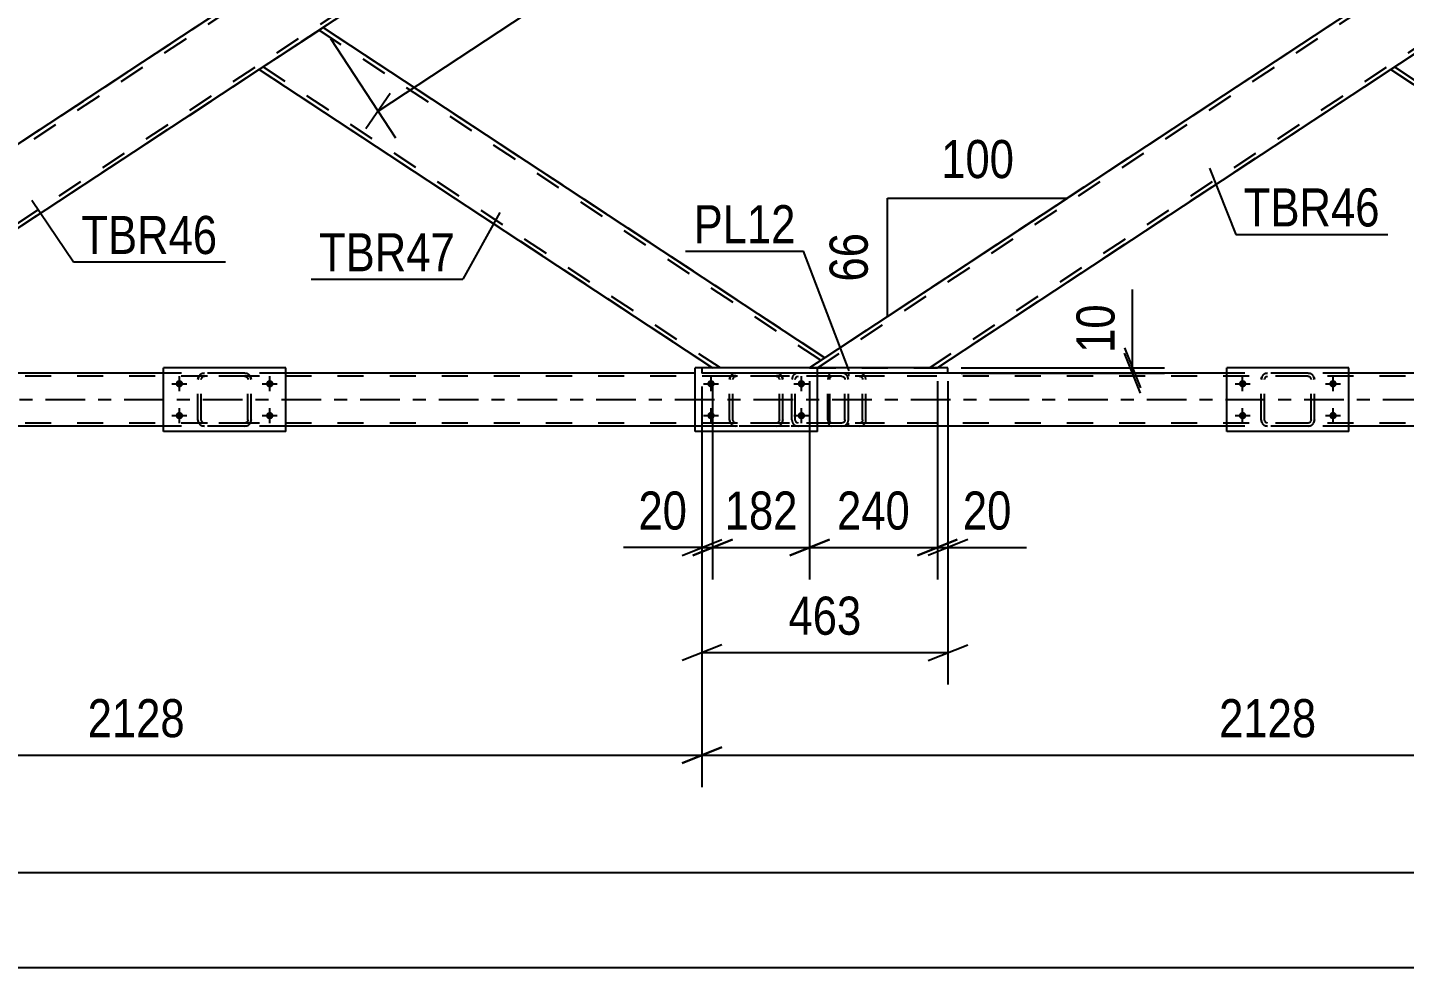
# Model space of a CAD drawing. Header units: millimetres. Extents: x -851 to 338, y -786 to 55.
# Drawn here: x -658.3 to -554.7, y -100.6 to -29.9 of the extents above; entities that cross this region are included whole.
import ezdxf

# ---------------------------------------------------------------- set-up
doc = ezdxf.new("R2010")
doc.units = ezdxf.units.MM
doc.linetypes.add('DXK_LINE_DOT2', pattern=[3.9198, 1.9599, -1.9599])
doc.linetypes.add('DXK_LINE_DOT3', pattern=[5.9187, 2.979, -0.9799, 0.9799, -0.9799])
doc.styles.add('Arial Narrow', font='ARIALN.TTF', dxfattribs={"height": 0.2})

# ---------------------------------------------------------------- blocks, each defined once
blk = doc.blocks.new('Part-232933133-4925 - 4785')
at = {"color": 7, "linetype": 'DXK_LINE_DOT2'}
for p, q in [((-597.92, -55.93), (-598.01, -56.03)), ((-597.82, -55.89), (-597.92, -55.93)), ((-590.15, -55.89), (-597.82, -55.89)), ((-596.54, -55.89), (-596.54, -56.13)), ((-595.53, -55.93), (-595.73, -55.89)), ((-598.07, -56.19), (-598.09, -56.37)), ((-598.09, -59.41), (-598.09, -56.37)), ((-598.01, -56.03), (-598.07, -56.19)), ((-597.95, -56.37), (-597.94, -56.28)), ((-597.95, -59.41), (-597.95, -56.37)), ((-597.94, -56.28), (-597.91, -56.2)), ((-597.91, -56.2), (-597.87, -56.15)), ((-597.87, -56.15), (-597.82, -56.13)), ((-590.15, -56.13), (-597.82, -56.13)), ((-595.73, -56.13), (-595.63, -56.15)), ((-595.63, -56.15), (-595.55, -56.2)), ((-595.55, -56.2), (-595.49, -56.28)), ((-595.49, -56.28), (-595.48, -56.37)), ((-595.48, -59.41), (-595.48, -56.37)), ((-595.26, -56.2), (-595.26, -56.19)), ((-595.22, -56.37), (-595.26, -56.2)), ((-595.22, -59.41), (-595.22, -56.37)), ((-598.09, -59.41), (-598.07, -59.6)), ((-598.07, -59.6), (-598.01, -59.75)), ((-598.01, -59.75), (-597.92, -59.86)), ((-597.94, -59.51), (-597.95, -59.41)), ((-597.91, -59.58), (-597.94, -59.51)), ((-597.92, -59.86), (-597.82, -59.89)), ((-597.87, -59.64), (-597.91, -59.58)), ((-597.82, -59.65), (-597.87, -59.64)), ((-590.15, -59.65), (-597.82, -59.65)), ((-590.15, -59.89), (-597.82, -59.89)), ((-596.54, -59.89), (-596.54, -59.65)), ((-595.63, -59.64), (-595.73, -59.65)), ((-595.73, -59.89), (-595.53, -59.86)), ((-595.55, -59.58), (-595.63, -59.64)), ((-595.49, -59.51), (-595.55, -59.58)), ((-595.48, -59.41), (-595.49, -59.51)), ((-595.26, -59.6), (-595.24, -59.51)), ((-595.24, -59.51), (-595.22, -59.41))]:
    blk.add_line(p, q, dxfattribs=at)
for centre, start, end in [((-595.71, -56.39), 23.8492, 68.8057), ((-595.71, -59.4), 291.1943, 336.1508)]:
    blk.add_arc(centre, 0.492, start, end, dxfattribs=at)
blk = doc.blocks.new('Part-232933133-4877 - 4785')
at = {"color": 7, "linetype": 'DXK_LINE_DOT2'}
for p, q in [((-608.28, -5.29), (-684.6, -55.49)), ((-684.01, -55.49), (-607.7, -5.29)), ((-684.01, -55.49), (-607.7, -5.29)), ((-675.57, -55.49), (-599.25, -5.29)), ((-675.57, -55.49), (-599.25, -5.29)), ((-598.67, -5.29), (-674.99, -55.49)), ((-598.67, -5.29), (-608.28, -5.29)), ((-598.67, -5.29), (-598.67, -5.29)), ((-640.87, -26.73), (-645.68, -29.89)), ((-636.07, -29.89), (-640.87, -33.05)), ((-683.44, -54.73), (-684.6, -55.49)), ((-684.6, -55.49), (-684.6, -55.49)), ((-684.6, -55.49), (-674.99, -55.49))]:
    blk.add_line(p, q, dxfattribs=at)
at = {"color": 2, "linetype": 'Continuous'}
for p, q in [((-608.28, -5.29), (-640.87, -26.73)), ((-598.67, -5.29), (-636.07, -29.89)), ((-645.68, -29.89), (-683.44, -54.73)), ((-640.87, -33.05), (-674.99, -55.49))]:
    blk.add_line(p, q, dxfattribs=at)
blk = doc.blocks.new('Part-232933133-4932 - 4785')
at = {"color": 7, "linetype": 'DXK_LINE_DOT2'}
for p, q in [((-597.05, -55.89), (-606.8, -55.89)), ((-600.29, -55.89), (-600.48, -55.93)), ((-596.86, -55.93), (-597.05, -55.89)), ((-597.05, -56.13), (-606.8, -56.13)), ((-600.76, -56.2), (-600.8, -56.37)), ((-600.8, -59.41), (-600.8, -56.37)), ((-600.76, -56.19), (-600.76, -56.2)), ((-600.54, -56.37), (-600.52, -56.28)), ((-600.54, -59.41), (-600.54, -56.37)), ((-600.52, -56.28), (-600.47, -56.2)), ((-600.47, -56.2), (-600.39, -56.15)), ((-600.39, -56.15), (-600.29, -56.13)), ((-597.05, -56.13), (-596.96, -56.15)), ((-596.96, -56.15), (-596.87, -56.2)), ((-596.87, -56.2), (-596.82, -56.28)), ((-596.82, -56.28), (-596.8, -56.37)), ((-596.8, -59.41), (-596.8, -56.37)), ((-596.58, -56.2), (-596.58, -56.19)), ((-596.54, -56.37), (-596.58, -56.2)), ((-596.54, -59.41), (-596.54, -56.37)), ((-597.05, -59.65), (-606.8, -59.65)), ((-597.05, -59.89), (-606.8, -59.89)), ((-600.8, -59.41), (-600.78, -59.51)), ((-600.78, -59.51), (-600.76, -59.6)), ((-600.52, -59.51), (-600.54, -59.41)), ((-600.47, -59.58), (-600.52, -59.51)), ((-600.48, -59.86), (-600.29, -59.89)), ((-600.39, -59.64), (-600.47, -59.58)), ((-600.29, -59.65), (-600.39, -59.64)), ((-596.96, -59.64), (-597.05, -59.65)), ((-597.05, -59.89), (-596.86, -59.86)), ((-596.87, -59.58), (-596.96, -59.64)), ((-596.82, -59.51), (-596.87, -59.58)), ((-596.8, -59.41), (-596.82, -59.51)), ((-596.58, -59.6), (-596.56, -59.51)), ((-596.56, -59.51), (-596.54, -59.41))]:
    blk.add_line(p, q, dxfattribs=at)
for centre, start, end in [((-600.31, -56.39), 110.7583, 155.68), ((-597.03, -56.39), 24.32, 69.2417), ((-600.31, -59.39), 204.32, 249.2417), ((-597.03, -59.39), 290.7583, 335.68)]:
    blk.add_arc(centre, 0.496, start, end, dxfattribs=at)
blk = doc.blocks.new('Part-232933133-4872 - 4785')
at = {"color": 2, "linetype": 'Continuous'}
for p, q in [((-550.94, -29.89), (-551.52, -30.28)), ((-550.94, -29.89), (-513.17, -54.73)), ((-550.94, -29.89), (-550.94, -29.89)), ((-551.52, -30.28), (-555.74, -33.05)), ((-555.74, -33.05), (-555.74, -33.05)), ((-555.74, -33.05), (-521.63, -55.49)), ((-513.17, -54.73), (-514.33, -55.49))]:
    blk.add_line(p, q, dxfattribs=at)
at = {"color": 7, "linetype": 'DXK_LINE_DOT2'}
for p, q in [((-550.94, -29.89), (-513.17, -54.73)), ((-551.23, -30.09), (-551.23, -30.09)), ((-551.23, -30.09), (-513.46, -54.93)), ((-551.23, -30.09), (-513.46, -54.93)), ((-555.74, -33.05), (-521.63, -55.49)), ((-555.74, -33.05), (-555.74, -33.05)), ((-555.45, -32.86), (-555.43, -32.85)), ((-555.45, -32.86), (-555.45, -32.86)), ((-555.45, -32.86), (-521.04, -55.49)), ((-555.45, -32.86), (-521.04, -55.49)), ((-555.16, -32.67), (-555.16, -32.67)), ((-555.16, -32.67), (-555.16, -32.67)), ((-514.33, -55.49), (-521.63, -55.49))]:
    blk.add_line(p, q, dxfattribs=at)
blk = doc.blocks.new('Part-232933133-4862 - 4785')
at = {"color": 7, "linetype": 'DXK_LINE_DOT2'}
for p, q in [((-523.15, -5.29), (-599.46, -55.49)), ((-598.88, -55.49), (-522.56, -5.29)), ((-598.88, -55.49), (-522.56, -5.29)), ((-590.44, -55.49), (-514.12, -5.29)), ((-590.44, -55.49), (-514.12, -5.29)), ((-513.54, -5.29), (-589.85, -55.49)), ((-513.54, -5.29), (-523.15, -5.29)), ((-513.54, -5.29), (-513.54, -5.29)), ((-555.74, -26.73), (-560.54, -29.89)), ((-550.94, -29.89), (-555.74, -33.05)), ((-598.31, -54.73), (-599.46, -55.49)), ((-599.46, -55.49), (-599.46, -55.49)), ((-599.46, -55.49), (-589.85, -55.49))]:
    blk.add_line(p, q, dxfattribs=at)
at = {"color": 2, "linetype": 'Continuous'}
for p, q in [((-523.15, -5.29), (-555.74, -26.73)), ((-513.54, -5.29), (-550.94, -29.89)), ((-560.54, -29.89), (-598.31, -54.73)), ((-555.74, -33.05), (-589.85, -55.49))]:
    blk.add_line(p, q, dxfattribs=at)
blk = doc.blocks.new('Part-232933133-4882 - 4785')
at = {"color": 2, "linetype": 'Continuous'}
for p, q in [((-636.07, -29.89), (-636.65, -30.28)), ((-636.07, -29.89), (-598.31, -54.73)), ((-636.07, -29.89), (-636.07, -29.89)), ((-636.65, -30.28), (-640.87, -33.05)), ((-640.87, -33.05), (-640.87, -33.05)), ((-640.87, -33.05), (-606.76, -55.49)), ((-598.31, -54.73), (-599.46, -55.49))]:
    blk.add_line(p, q, dxfattribs=at)
at = {"color": 7, "linetype": 'DXK_LINE_DOT2'}
for p, q in [((-636.07, -29.89), (-598.31, -54.73)), ((-636.36, -30.09), (-636.36, -30.09)), ((-636.36, -30.09), (-598.6, -54.93)), ((-636.36, -30.09), (-598.6, -54.93)), ((-640.87, -33.05), (-606.76, -55.49)), ((-640.87, -33.05), (-640.87, -33.05)), ((-640.58, -32.86), (-640.56, -32.85)), ((-640.58, -32.86), (-640.58, -32.86)), ((-640.58, -32.86), (-606.18, -55.49)), ((-640.58, -32.86), (-606.18, -55.49)), ((-640.29, -32.67), (-640.29, -32.67)), ((-640.29, -32.67), (-640.29, -32.67)), ((-599.46, -55.49), (-606.76, -55.49))]:
    blk.add_line(p, q, dxfattribs=at)
blk = doc.blocks.new('Part-232933133-59289 - 4785')
at = {"color": 2, "linetype": 'Continuous'}
for p, q in [((-638.88, -55.49), (-648.08, -55.49)), ((-648.08, -60.29), (-648.08, -55.49)), ((-638.88, -60.29), (-638.88, -55.49)), ((-638.88, -60.29), (-648.08, -60.29))]:
    blk.add_line(p, q, dxfattribs=at)
blk = doc.blocks.new('Part-232933133-5089 - 4785')
at = {"color": 7, "linetype": 'DXK_LINE_DOT2'}
for p, q in [((-607.56, -55.49), (-607.56, -55.89)), ((-598.88, -55.49), (-607.56, -55.49)), ((-598.88, -55.89), (-607.56, -55.89))]:
    blk.add_line(p, q, dxfattribs=at)
at = {"color": 2, "linetype": 'Continuous'}
for p, q in [((-589.05, -55.49), (-598.88, -55.49)), ((-589.05, -55.89), (-598.88, -55.89)), ((-589.05, -55.89), (-589.05, -55.49))]:
    blk.add_line(p, q, dxfattribs=at)
blk = doc.blocks.new('Bolt-232933133-59356 - 4785')
at = {"linetype": 'Continuous'}
for points in [[(-566.88, -56.41, -1), (-566.88, -56.97, -1)], [(-560.08, -56.41, -1), (-560.08, -56.97, -1)], [(-566.88, -58.81, -1), (-566.88, -59.37, -1)], [(-560.08, -58.81, -1), (-560.08, -59.37, -1)]]:
    blk.add_hatch(color=1, dxfattribs=at).paths.add_polyline_path(points)
at = {"color": 1, "linetype": 'Continuous'}
for p, q in [((-567.44, -56.69), (-566.32, -56.69)), ((-566.88, -57.25), (-566.88, -56.13)), ((-560.64, -56.69), (-559.52, -56.69)), ((-560.08, -57.25), (-560.08, -56.13)), ((-566.88, -59.65), (-566.88, -58.53)), ((-560.08, -59.65), (-560.08, -58.53)), ((-567.44, -59.09), (-566.32, -59.09)), ((-560.64, -59.09), (-559.52, -59.09))]:
    blk.add_line(p, q, dxfattribs=at)
blk = doc.blocks.new('Part-232933133-5177 - 4785')
at = {"color": 2, "linetype": 'Continuous'}
for p, q in [((-648.08, -55.89), (-674.19, -55.89)), ((-608.08, -55.89), (-638.88, -55.89)), ((-568.08, -55.89), (-589.05, -55.89)), ((-528.08, -55.89), (-558.88, -55.89)), ((-648.08, -59.89), (-678.88, -59.89)), ((-608.08, -59.89), (-638.88, -59.89)), ((-568.08, -59.89), (-598.88, -59.89)), ((-528.08, -59.89), (-558.88, -59.89))]:
    blk.add_line(p, q, dxfattribs=at)
at = {"color": 7, "linetype": 'DXK_LINE_DOT2'}
for p, q in [((-638.88, -55.89), (-648.08, -55.89)), ((-589.05, -55.89), (-608.08, -55.89)), ((-558.88, -55.89), (-568.08, -55.89)), ((-150.88, -56.13), (-823.02, -56.13)), ((-150.88, -59.65), (-823.02, -59.65)), ((-638.88, -59.89), (-648.08, -59.89)), ((-598.88, -59.89), (-608.08, -59.89)), ((-558.88, -59.89), (-568.08, -59.89))]:
    blk.add_line(p, q, dxfattribs=at)
at = {"color": 7, "linetype": 'DXK_LINE_DOT3'}
blk.add_line((-150.88, -57.89), (-823.02, -57.89), dxfattribs=at)
blk = doc.blocks.new('Part-232933133-59280 - 4785')
at = {"color": 7, "linetype": 'DXK_LINE_DOT2'}
for p, q in [((-565.18, -55.93), (-565, -55.89)), ((-565, -55.89), (-565.18, -55.93)), ((-561.96, -55.89), (-565, -55.89)), ((-561.96, -55.89), (-561.78, -55.93)), ((-561.78, -55.93), (-561.96, -55.89)), ((-565.48, -56.37), (-565.44, -56.19)), ((-565.44, -56.19), (-565.48, -56.37)), ((-565.48, -59.41), (-565.48, -56.37)), ((-565.24, -56.37), (-565.22, -56.28)), ((-565.24, -59.41), (-565.24, -56.37)), ((-565.22, -56.28), (-565.17, -56.2)), ((-565.17, -56.2), (-565.09, -56.15)), ((-565.09, -56.15), (-565, -56.13)), ((-561.96, -56.13), (-565, -56.13)), ((-561.96, -56.13), (-561.87, -56.15)), ((-561.87, -56.15), (-561.79, -56.2)), ((-561.79, -56.2), (-561.74, -56.28)), ((-561.74, -56.28), (-561.72, -56.37)), ((-561.72, -59.41), (-561.72, -56.37)), ((-561.52, -56.19), (-561.48, -56.37)), ((-561.48, -56.37), (-561.52, -56.19)), ((-561.48, -59.41), (-561.48, -56.37)), ((-565.44, -59.6), (-565.48, -59.41)), ((-565.48, -59.41), (-565.44, -59.6)), ((-565.22, -59.51), (-565.24, -59.41)), ((-565.17, -59.58), (-565.22, -59.51)), ((-565, -59.89), (-565.18, -59.86)), ((-565.18, -59.86), (-565, -59.89)), ((-565.09, -59.64), (-565.17, -59.58)), ((-565, -59.65), (-565.09, -59.64)), ((-561.96, -59.65), (-565, -59.65)), ((-561.96, -59.89), (-565, -59.89)), ((-561.87, -59.64), (-561.96, -59.65)), ((-561.78, -59.86), (-561.96, -59.89)), ((-561.96, -59.89), (-561.78, -59.86)), ((-561.79, -59.58), (-561.87, -59.64)), ((-561.74, -59.51), (-561.79, -59.58)), ((-561.72, -59.41), (-561.74, -59.51)), ((-561.48, -59.41), (-561.52, -59.6)), ((-561.52, -59.6), (-561.48, -59.41))]:
    blk.add_line(p, q, dxfattribs=at)
at = {"color": 7, "linetype": 'DXK_LINE_DOT3'}
blk.add_line((-563.48, -57.89), (-563.48, -57.89), dxfattribs=at)
at = {"color": 7, "linetype": 'DXK_LINE_DOT2'}
for centre, start, end in [((-565, -56.37), 112.5, 157.5), ((-565, -56.37), 112.5, 157.5), ((-561.96, -56.37), 22.5, 67.5), ((-561.96, -56.37), 22.5, 67.5), ((-565, -59.41), 202.5, 247.5), ((-565, -59.41), 202.5, 247.5), ((-561.96, -59.41), 292.5, 337.5), ((-561.96, -59.41), 292.5, 337.5)]:
    blk.add_arc(centre, 0.48, start, end, dxfattribs=at)
blk = doc.blocks.new('Part-232933133-59281 - 4785')
at = {"color": 2, "linetype": 'Continuous'}
for p, q in [((-558.88, -55.49), (-568.08, -55.49)), ((-568.08, -60.29), (-568.08, -55.49)), ((-558.88, -60.29), (-558.88, -55.49)), ((-558.88, -60.29), (-568.08, -60.29))]:
    blk.add_line(p, q, dxfattribs=at)
blk = doc.blocks.new('Part-232933133-59284 - 4785')
at = {"color": 7, "linetype": 'DXK_LINE_DOT2'}
for p, q in [((-605.18, -55.93), (-605, -55.89)), ((-605, -55.89), (-605.18, -55.93)), ((-601.96, -55.89), (-605, -55.89)), ((-601.96, -55.89), (-601.78, -55.93)), ((-601.78, -55.93), (-601.96, -55.89)), ((-605.48, -56.37), (-605.44, -56.19)), ((-605.44, -56.19), (-605.48, -56.37)), ((-605.48, -59.41), (-605.48, -56.37)), ((-605.24, -56.37), (-605.22, -56.28)), ((-605.24, -59.41), (-605.24, -56.37)), ((-605.22, -56.28), (-605.17, -56.2)), ((-605.17, -56.2), (-605.09, -56.15)), ((-605.09, -56.15), (-605, -56.13)), ((-601.96, -56.13), (-605, -56.13)), ((-601.96, -56.13), (-601.87, -56.15)), ((-601.87, -56.15), (-601.79, -56.2)), ((-601.79, -56.2), (-601.74, -56.28)), ((-601.74, -56.28), (-601.72, -56.37)), ((-601.72, -59.41), (-601.72, -56.37)), ((-601.52, -56.19), (-601.48, -56.37)), ((-601.48, -56.37), (-601.52, -56.19)), ((-601.48, -59.41), (-601.48, -56.37)), ((-605.44, -59.6), (-605.48, -59.41)), ((-605.48, -59.41), (-605.44, -59.6)), ((-605.22, -59.51), (-605.24, -59.41)), ((-605.17, -59.58), (-605.22, -59.51)), ((-605, -59.89), (-605.18, -59.86)), ((-605.18, -59.86), (-605, -59.89)), ((-605.09, -59.64), (-605.17, -59.58)), ((-605, -59.65), (-605.09, -59.64)), ((-601.96, -59.65), (-605, -59.65)), ((-601.96, -59.89), (-605, -59.89)), ((-601.87, -59.64), (-601.96, -59.65)), ((-601.78, -59.86), (-601.96, -59.89)), ((-601.96, -59.89), (-601.78, -59.86)), ((-601.79, -59.58), (-601.87, -59.64)), ((-601.74, -59.51), (-601.79, -59.58)), ((-601.72, -59.41), (-601.74, -59.51)), ((-601.48, -59.41), (-601.52, -59.6)), ((-601.52, -59.6), (-601.48, -59.41))]:
    blk.add_line(p, q, dxfattribs=at)
at = {"color": 7, "linetype": 'DXK_LINE_DOT3'}
blk.add_line((-603.48, -57.89), (-603.48, -57.89), dxfattribs=at)
at = {"color": 7, "linetype": 'DXK_LINE_DOT2'}
for centre, start, end in [((-605, -56.37), 112.5, 157.5), ((-605, -56.37), 112.5, 157.5), ((-601.96, -56.37), 22.5, 67.5), ((-601.96, -56.37), 22.5, 67.5), ((-605, -59.41), 202.5, 247.5), ((-605, -59.41), 202.5, 247.5), ((-601.96, -59.41), 292.5, 337.5), ((-601.96, -59.41), 292.5, 337.5)]:
    blk.add_arc(centre, 0.48, start, end, dxfattribs=at)
blk = doc.blocks.new('Part-232933133-59285 - 4785')
at = {"color": 2, "linetype": 'Continuous'}
for p, q in [((-598.88, -55.49), (-608.08, -55.49)), ((-608.08, -60.29), (-608.08, -55.49)), ((-598.88, -60.29), (-598.88, -55.49)), ((-598.88, -60.29), (-608.08, -60.29))]:
    blk.add_line(p, q, dxfattribs=at)
blk = doc.blocks.new('Part-232933133-59288 - 4785')
at = {"color": 7, "linetype": 'DXK_LINE_DOT2'}
for p, q in [((-645.18, -55.93), (-645, -55.89)), ((-645, -55.89), (-645.18, -55.93)), ((-641.96, -55.89), (-645, -55.89)), ((-641.96, -55.89), (-641.78, -55.93)), ((-641.78, -55.93), (-641.96, -55.89)), ((-645.48, -56.37), (-645.44, -56.19)), ((-645.44, -56.19), (-645.48, -56.37)), ((-645.48, -59.41), (-645.48, -56.37)), ((-645.24, -56.37), (-645.22, -56.28)), ((-645.24, -59.41), (-645.24, -56.37)), ((-645.22, -56.28), (-645.17, -56.2)), ((-645.17, -56.2), (-645.09, -56.15)), ((-645.09, -56.15), (-645, -56.13)), ((-641.96, -56.13), (-645, -56.13)), ((-641.96, -56.13), (-641.87, -56.15)), ((-641.87, -56.15), (-641.79, -56.2)), ((-641.79, -56.2), (-641.74, -56.28)), ((-641.74, -56.28), (-641.72, -56.37)), ((-641.72, -59.41), (-641.72, -56.37)), ((-641.52, -56.19), (-641.48, -56.37)), ((-641.48, -56.37), (-641.52, -56.19)), ((-641.48, -59.41), (-641.48, -56.37)), ((-645.44, -59.6), (-645.48, -59.41)), ((-645.48, -59.41), (-645.44, -59.6)), ((-645.22, -59.51), (-645.24, -59.41)), ((-645.17, -59.58), (-645.22, -59.51)), ((-645, -59.89), (-645.18, -59.86)), ((-645.18, -59.86), (-645, -59.89)), ((-645.09, -59.64), (-645.17, -59.58)), ((-645, -59.65), (-645.09, -59.64)), ((-641.96, -59.65), (-645, -59.65)), ((-641.96, -59.89), (-645, -59.89)), ((-641.87, -59.64), (-641.96, -59.65)), ((-641.78, -59.86), (-641.96, -59.89)), ((-641.96, -59.89), (-641.78, -59.86)), ((-641.79, -59.58), (-641.87, -59.64)), ((-641.74, -59.51), (-641.79, -59.58)), ((-641.72, -59.41), (-641.74, -59.51)), ((-641.48, -59.41), (-641.52, -59.6)), ((-641.52, -59.6), (-641.48, -59.41))]:
    blk.add_line(p, q, dxfattribs=at)
at = {"color": 7, "linetype": 'DXK_LINE_DOT3'}
blk.add_line((-643.48, -57.89), (-643.48, -57.89), dxfattribs=at)
at = {"color": 7, "linetype": 'DXK_LINE_DOT2'}
for centre, start, end in [((-645, -56.37), 112.5, 157.5), ((-645, -56.37), 112.5, 157.5), ((-641.96, -56.37), 22.5, 67.5), ((-641.96, -56.37), 22.5, 67.5), ((-645, -59.41), 202.5, 247.5), ((-645, -59.41), 202.5, 247.5), ((-641.96, -59.41), 292.5, 337.5), ((-641.96, -59.41), 292.5, 337.5)]:
    blk.add_arc(centre, 0.48, start, end, dxfattribs=at)
blk = doc.blocks.new('Bolt-232933133-59358 - 4785')
at = {"linetype": 'Continuous'}
for points in [[(-606.88, -56.41, -1), (-606.88, -56.97, -1)], [(-600.08, -56.41, -1), (-600.08, -56.97, -1)], [(-606.88, -58.81, -1), (-606.88, -59.37, -1)], [(-600.08, -58.81, -1), (-600.08, -59.37, -1)]]:
    blk.add_hatch(color=1, dxfattribs=at).paths.add_polyline_path(points)
at = {"color": 1, "linetype": 'Continuous'}
for p, q in [((-607.44, -56.69), (-606.32, -56.69)), ((-606.88, -57.25), (-606.88, -56.13)), ((-600.64, -56.69), (-599.52, -56.69)), ((-600.08, -57.25), (-600.08, -56.13)), ((-606.88, -59.65), (-606.88, -58.53)), ((-600.08, -59.65), (-600.08, -58.53)), ((-607.44, -59.09), (-606.32, -59.09)), ((-600.64, -59.09), (-599.52, -59.09))]:
    blk.add_line(p, q, dxfattribs=at)
blk = doc.blocks.new('Bolt-232933133-59360 - 4785')
at = {"linetype": 'Continuous'}
for points in [[(-646.88, -56.41, -1), (-646.88, -56.97, -1)], [(-640.08, -56.41, -1), (-640.08, -56.97, -1)], [(-646.88, -58.81, -1), (-646.88, -59.37, -1)], [(-640.08, -58.81, -1), (-640.08, -59.37, -1)]]:
    blk.add_hatch(color=1, dxfattribs=at).paths.add_polyline_path(points)
at = {"color": 1, "linetype": 'Continuous'}
for p, q in [((-647.44, -56.69), (-646.32, -56.69)), ((-646.88, -57.25), (-646.88, -56.13)), ((-640.64, -56.69), (-639.52, -56.69)), ((-640.08, -57.25), (-640.08, -56.13)), ((-646.88, -59.65), (-646.88, -58.53)), ((-640.08, -59.65), (-640.08, -58.53)), ((-647.44, -59.09), (-646.32, -59.09)), ((-640.64, -59.09), (-639.52, -59.09))]:
    blk.add_line(p, q, dxfattribs=at)
blk = doc.blocks.new('StraightDimension-232933133-7005 - 4785')
at = {"color": 7, "linetype": 'Continuous'}
for p, q in [((-607.56, -56.89), (-607.56, -79.32)), ((-589.05, -56.89), (-589.05, -79.32)), ((-606.06, -76.32), (-609.06, -77.52)), ((-590.55, -77.52), (-587.55, -76.32)), ((-607.56, -76.92), (-589.05, -76.92))]:
    blk.add_line(p, q, dxfattribs=at)
at = {"color": 0}
blk.add_wipeout([(-594.96, -76.17), (-594.96, -71.97), (-601.65, -71.97), (-601.65, -76.17)], dxfattribs=at)
at = {"color": 3, "style": 'Arial Narrow'}
blk.add_text('463', height=2.863, dxfattribs=at).set_placement((-601.05, -75.57))
blk = doc.blocks.new('StraightDimension-232933133-52159 - 4785')
at = {"color": 7, "linetype": 'Continuous'}
blk.add_line((-823.02, -93.47), (-107.45, -93.47), dxfattribs=at)
blk = doc.blocks.new('StraightDimension-232933133-5325 - 4785')
at = {"color": 7, "linetype": 'Continuous'}
for p, q in [((-607.56, -56.89), (-607.56, -71.41)), ((-606.76, -56.49), (-606.76, -71.41)), ((-607.56, -69.01), (-613.47, -69.01)), ((-607.56, -69.01), (-613.47, -69.01)), ((-609.06, -69.61), (-606.06, -68.41)), ((-605.26, -68.41), (-608.26, -69.61)), ((-607.56, -69.01), (-606.76, -69.01))]:
    blk.add_line(p, q, dxfattribs=at)
at = {"color": 0}
blk.add_wipeout([(-608.09, -68.26), (-608.09, -64.06), (-612.94, -64.06), (-612.94, -68.26)], dxfattribs=at)
at = {"color": 3, "style": 'Arial Narrow'}
blk.add_text('20', height=2.863, dxfattribs=at).set_placement((-612.34, -67.66))
blk = doc.blocks.new('StraightDimension-232933133-5317 - 4785')
at = {"color": 7, "linetype": 'Continuous'}
for p, q in [((-599.46, -56.49), (-599.46, -71.41)), ((-589.85, -56.49), (-589.85, -71.41)), ((-600.96, -69.61), (-597.96, -68.41)), ((-599.46, -69.01), (-589.85, -69.01)), ((-588.35, -68.41), (-591.35, -69.61))]:
    blk.add_line(p, q, dxfattribs=at)
at = {"color": 0}
blk.add_wipeout([(-591.32, -68.26), (-591.32, -64.06), (-598, -64.06), (-598, -68.26)], dxfattribs=at)
at = {"color": 3, "style": 'Arial Narrow'}
blk.add_text('240', height=2.863, dxfattribs=at).set_placement((-597.4, -67.66))
blk = doc.blocks.new('StraightDimension-232933133-52026 - 4785')
at = {"color": 7, "linetype": 'Continuous'}
for p, q in [((-607.56, -56.89), (-607.56, -87.03)), ((-522.43, -56.89), (-522.43, -87.03)), ((-606.06, -84.03), (-609.06, -85.23)), ((-607.56, -84.63), (-522.43, -84.63)), ((-523.93, -85.23), (-520.93, -84.03))]:
    blk.add_line(p, q, dxfattribs=at)
at = {"color": 0}
blk.add_wipeout([(-560.74, -83.88), (-560.74, -79.68), (-569.25, -79.68), (-569.25, -83.88)], dxfattribs=at)
at = {"color": 3, "style": 'Arial Narrow'}
blk.add_text('2128', height=2.863, dxfattribs=at).set_placement((-568.65, -83.28))
blk = doc.blocks.new('StraightDimension-232933133-5333 - 4785')
at = {"color": 7, "linetype": 'Continuous'}
for p, q in [((-589.85, -56.49), (-589.85, -71.41)), ((-589.05, -56.49), (-589.05, -71.41)), ((-591.35, -69.61), (-588.35, -68.41)), ((-587.55, -68.41), (-590.55, -69.61)), ((-589.85, -69.01), (-589.05, -69.01)), ((-589.05, -69.01), (-583.15, -69.01)), ((-589.05, -69.01), (-583.15, -69.01))]:
    blk.add_line(p, q, dxfattribs=at)
at = {"color": 0}
blk.add_wipeout([(-583.67, -68.26), (-583.67, -64.06), (-588.53, -64.06), (-588.53, -68.26)], dxfattribs=at)
at = {"color": 3, "style": 'Arial Narrow'}
blk.add_text('20', height=2.863, dxfattribs=at).set_placement((-587.93, -67.66))
blk = doc.blocks.new('StraightDimension-232933133-5309 - 4785')
at = {"color": 7, "linetype": 'Continuous'}
for p, q in [((-606.76, -56.49), (-606.76, -71.41)), ((-599.46, -56.49), (-599.46, -71.41)), ((-608.26, -69.61), (-605.26, -68.41)), ((-606.76, -69.01), (-599.46, -69.01)), ((-597.96, -68.41), (-600.96, -69.61))]:
    blk.add_line(p, q, dxfattribs=at)
at = {"color": 0}
blk.add_wipeout([(-599.77, -68.26), (-599.77, -64.06), (-606.45, -64.06), (-606.45, -68.26)], dxfattribs=at)
at = {"color": 3, "style": 'Arial Narrow'}
blk.add_text('182', height=2.863, dxfattribs=at).set_placement((-605.85, -67.66))
blk = doc.blocks.new('StraightDimension-232933133-5409 - 4785')
at = {"color": 7, "linetype": 'Continuous'}
for p, q in [((-598.12, -6.13), (-593.22, -13.59)), ((-595.46, -12.91), (-593.61, -10.26)), ((-631.93, -36.18), (-594.54, -11.58)), ((-635.52, -30.73), (-630.62, -38.19)), ((-631.01, -34.86), (-632.86, -37.51))]:
    blk.add_line(p, q, dxfattribs=at)
at = {"color": 0}
blk.add_wipeout([(-610.09, -20.92), (-612.4, -17.41), (-619.51, -22.08), (-617.2, -25.59)], dxfattribs=at)
at = {"color": 3, "style": 'Arial Narrow'}
blk.add_text('1119', height=2.863, rotation=33.3347, dxfattribs=at).set_placement((-617.03, -24.76))
blk = doc.blocks.new('StraightDimension-232933133-5688 - 4785')
at = {"color": 7, "linetype": 'Continuous'}
for p, q in [((-575.17, -55.49), (-575.17, -49.59)), ((-575.17, -55.49), (-575.17, -49.59)), ((-575.77, -53.99), (-574.57, -56.99)), ((-574.57, -57.39), (-575.77, -54.39)), ((-588.05, -55.49), (-572.77, -55.49)), ((-588.05, -55.89), (-572.77, -55.89)), ((-575.17, -55.89), (-575.17, -55.49))]:
    blk.add_line(p, q, dxfattribs=at)
at = {"color": 0}
blk.add_wipeout([(-575.92, -50.11), (-580.12, -50.11), (-580.12, -54.97), (-575.92, -54.97)], dxfattribs=at)
at = {"color": 3, "style": 'Arial Narrow'}
blk.add_text('10', height=2.863, rotation=90.0002, dxfattribs=at).set_placement((-576.52, -54.37))
blk = doc.blocks.new('StraightDimension-232933133-52027 - 4785')
at = {"color": 7, "linetype": 'Continuous'}
for p, q in [((-692.69, -56.89), (-692.69, -87.03)), ((-607.56, -56.89), (-607.56, -87.03)), ((-691.19, -84.03), (-694.19, -85.23)), ((-692.69, -84.63), (-607.56, -84.63)), ((-609.06, -85.23), (-606.06, -84.03))]:
    blk.add_line(p, q, dxfattribs=at)
at = {"color": 0}
blk.add_wipeout([(-645.87, -83.88), (-645.87, -79.68), (-654.38, -79.68), (-654.38, -83.88)], dxfattribs=at)
at = {"color": 3, "style": 'Arial Narrow'}
blk.add_text('2128', height=2.863, dxfattribs=at).set_placement((-653.78, -83.28))
blk = doc.blocks.new('StraightDimension-232933133-52232 - 4785')
at = {"color": 7, "linetype": 'Continuous'}
blk.add_line((-823.66, -100.6), (-106.81, -100.6), dxfattribs=at)
blk = doc.blocks.new('AngleDimension-232933133-71754 - 4785')
at = {"color": 7, "linetype": 'Continuous'}
for p, q in [((-593.59, -42.72), (-580.05, -42.72)), ((-593.59, -51.62), (-580.05, -42.72)), ((-593.59, -51.62), (-593.59, -42.72)), ((-580.06, -42.72), (-580.05, -42.72))]:
    blk.add_line(p, q, dxfattribs=at)
at = {"color": 0}
for points in [[(-583.48, -41.82), (-583.48, -37.62), (-590.16, -37.62), (-590.16, -41.82)], [(-594.49, -44.74), (-598.69, -44.74), (-598.69, -49.6), (-594.49, -49.6)]]:
    blk.add_wipeout(points, dxfattribs=at)
at = {"color": 3, "style": 'Arial Narrow'}
blk.add_text('100', height=2.863, dxfattribs=at).set_placement((-589.56, -41.22))
blk.add_text('66', height=2.863, rotation=90.0002, dxfattribs=at).set_placement((-595.09, -49))
blk = doc.blocks.new('Mark-232933133-4858 - 4785')
at = {"color": 30, "linetype": 'Continuous'}
for p, q in [((-569.37, -40.48), (-567.39, -45.46)), ((-567.39, -45.46), (-555.96, -45.46))]:
    blk.add_line(p, q, dxfattribs=at)
at = {"color": 0}
blk.add_wipeout([(-556.56, -44.86), (-556.56, -41.86), (-566.79, -41.86), (-566.79, -44.86)], dxfattribs=at)
blk.add_wipeout([(-556.56, -44.86), (-556.56, -41.86), (-566.79, -41.86), (-566.79, -44.86)], dxfattribs=at)
at = {"color": 3, "style": 'Arial Narrow'}
blk.add_text('TBR46', height=2.863, dxfattribs=at).set_placement((-566.79, -44.86))
blk = doc.blocks.new('Mark-232933133-4873 - 4785')
at = {"color": 30, "linetype": 'Continuous'}
for p, q in [((-657.98, -42.88), (-654.85, -47.53)), ((-654.85, -47.53), (-643.42, -47.53))]:
    blk.add_line(p, q, dxfattribs=at)
at = {"color": 0}
blk.add_wipeout([(-644.02, -46.93), (-644.02, -43.93), (-654.25, -43.93), (-654.25, -46.93)], dxfattribs=at)
blk.add_wipeout([(-644.02, -46.93), (-644.02, -43.93), (-654.25, -43.93), (-654.25, -46.93)], dxfattribs=at)
at = {"color": 3, "style": 'Arial Narrow'}
blk.add_text('TBR46', height=2.863, dxfattribs=at).set_placement((-654.25, -46.93))
blk = doc.blocks.new('Mark-232933133-4878 - 4785')
at = {"color": 30, "linetype": 'Continuous'}
for p in [(-622.77, -43.8), (-636.97, -48.83)]:
    blk.add_line(p, (-625.55, -48.83), dxfattribs=at)
at = {"color": 0}
blk.add_wipeout([(-626.15, -48.23), (-626.15, -45.23), (-636.37, -45.23), (-636.37, -48.23)], dxfattribs=at)
blk.add_wipeout([(-626.15, -48.23), (-626.15, -45.23), (-636.37, -45.23), (-636.37, -48.23)], dxfattribs=at)
at = {"color": 3, "style": 'Arial Narrow'}
blk.add_text('TBR47', height=2.863, dxfattribs=at).set_placement((-636.37, -48.23))
blk = doc.blocks.new('Mark-232933133-5085 - 4785')
at = {"color": 30, "linetype": 'Continuous'}
for p in [(-608.79, -46.72), (-596.48, -55.71)]:
    blk.add_line(p, (-599.91, -46.72), dxfattribs=at)
at = {"color": 0}
blk.add_wipeout([(-600.51, -46.12), (-600.51, -43.12), (-608.19, -43.12), (-608.19, -46.12)], dxfattribs=at)
blk.add_wipeout([(-600.51, -46.12), (-600.51, -43.12), (-608.19, -43.12), (-608.19, -46.12)], dxfattribs=at)
at = {"color": 3, "style": 'Arial Narrow'}
blk.add_text('PL12', height=2.863, dxfattribs=at).set_placement((-608.19, -46.12))

msp = doc.modelspace()

# ---------------------------------------------------------------- block references
for name in ['Part-232933133-4877 - 4785', 'Part-232933133-4862 - 4785', 'Part-232933133-4882 - 4785', 'Part-232933133-4872 - 4785', 'Part-232933133-5177 - 4785', 'Part-232933133-59289 - 4785', 'Part-232933133-59288 - 4785', 'Part-232933133-59285 - 4785', 'Part-232933133-5089 - 4785', 'Part-232933133-4932 - 4785', 'Part-232933133-59284 - 4785', 'Part-232933133-4925 - 4785', 'Part-232933133-59281 - 4785', 'Part-232933133-59280 - 4785', 'Bolt-232933133-59360 - 4785', 'Bolt-232933133-59358 - 4785', 'Bolt-232933133-59356 - 4785']:
    msp.add_blockref(name, (0, 0))

# ---------------------------------------------------------------- next in the draw order: block references
for name in ['StraightDimension-232933133-5409 - 4785', 'Mark-232933133-4858 - 4785', 'Mark-232933133-4873 - 4785', 'Mark-232933133-4878 - 4785', 'StraightDimension-232933133-7005 - 4785']:
    msp.add_blockref(name, (0, 0))

# ---------------------------------------------------------------- next in the draw order: block references
msp.add_blockref('StraightDimension-232933133-52159 - 4785', (0, 0))

# ---------------------------------------------------------------- next in the draw order: block references
for name in ['StraightDimension-232933133-5325 - 4785', 'StraightDimension-232933133-5317 - 4785']:
    msp.add_blockref(name, (0, 0))

# ---------------------------------------------------------------- next in the draw order: block references
msp.add_blockref('StraightDimension-232933133-52026 - 4785', (0, 0))

# ---------------------------------------------------------------- next in the draw order: block references
for name in ['StraightDimension-232933133-5309 - 4785', 'StraightDimension-232933133-5333 - 4785']:
    msp.add_blockref(name, (0, 0))

# ---------------------------------------------------------------- next in the draw order: block references
for name in ['StraightDimension-232933133-5688 - 4785', 'StraightDimension-232933133-52027 - 4785']:
    msp.add_blockref(name, (0, 0))

# ---------------------------------------------------------------- next in the draw order: block references
for name in ['AngleDimension-232933133-71754 - 4785', 'StraightDimension-232933133-52232 - 4785']:
    msp.add_blockref(name, (0, 0))

# ---------------------------------------------------------------- next in the draw order: block references
msp.add_blockref('Mark-232933133-5085 - 4785', (0, 0))

doc.saveas('drawing.dxf')
